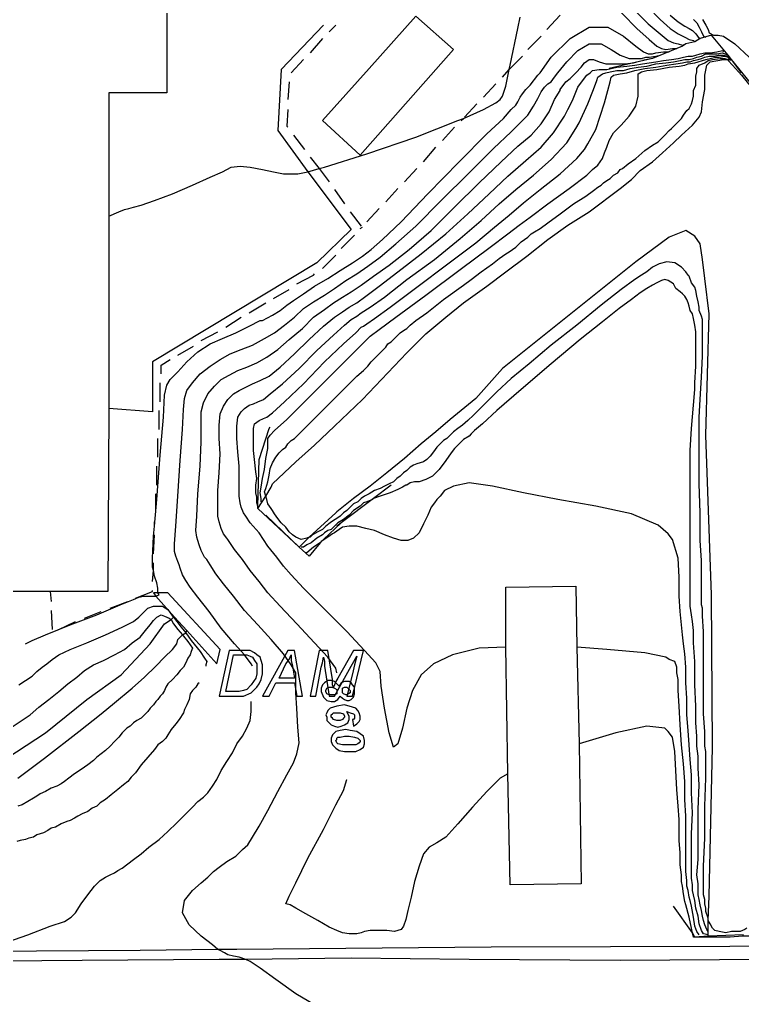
# Model space of a CAD drawing. Header units: feet. Extents: x -3749 to 15459, y 505 to 24761.
# Drawn here: x 7345 to 9947, y 16435 to 19949 of the extents above; entities that cross this region are included whole.
import ezdxf

# ---------------------------------------------------------------- set-up
doc = ezdxf.new("R2010")
doc.units = ezdxf.units.FT
for name, color, linetype in [('Buildings', 2, 'CONTINUOUS'), ('Streets', 4, 'CONTINUOUS'), ('Topo', 7, 'CONTINUOUS'), ('Topo Lines', 6, 'CONTINUOUS'), ('Water', 5, 'CONTINUOUS')]:
    doc.layers.add(name, color=color, linetype=linetype)

msp = doc.modelspace()

# ---------------------------------------------------------------- linework, layer by layer
at = {"layer": 'Buildings'}
for points in [[(7259.2, 21004.9), (7815.2, 21004.9), (7875.2, 21004.9), (7875.2, 20672.9), (7875.2, 20416.9), (7875.2, 20180.9), (7875.2, 19684.9), (7667.2, 19684.9), (7667.2, 19240.9), (7667.2, 18548.9), (7663.2, 17888.9), (7455.2, 17888.9), (6967.2, 17888.9), (6971.2, 18828.9), (6971.2, 19920.9), (6971.2, 20800.9), (6971.2, 20992.9), (7259.2, 21004.9)], [(9243.2, 19912.9), (9291.2, 19964.9)], [(8483.2, 19928.9), (8459.2, 19904.9)], [(9895.2, 19820.9), (9835.2, 19892.9), (9795.2, 19880.9)], [(8435.2, 19880.9), (8391.2, 19828.9)], [(9175.2, 19840.9), (9223.2, 19888.9)], [(9743.2, 19860.9), (9731.2, 19852.9), (9623.2, 19808.9), (9587.2, 19800.9)], [(9775.2, 19868.9), (9743.2, 19860.9)], [(9795.2, 19880.9), (9775.2, 19868.9)], [(9943.2, 19756.9), (9907.2, 19804.9), (9895.2, 19820.9)], [(9907.2, 19804.9), (9895.2, 19820.9)], [(8367.2, 19804.9), (8323.2, 19756.9)], [(9107.2, 19768.9), (9155.2, 19816.9)], [(9083.2, 19740.9), (9107.2, 19768.9)], [(8315.2, 19724.9), (8311.2, 19660.9)], [(9015.2, 19668.9), (9059.2, 19716.9)], [(8947.2, 19596.9), (8991.2, 19644.9)], [(8311.2, 19624.9), (8307.2, 19564.9), (8311.2, 19560.9)], [(8935.2, 19584.9), (8943.2, 19592.9)], [(8867.2, 19512.9), (8911.2, 19560.9)], [(8331.2, 19532.9), (8371.2, 19480.9)], [(8799.2, 19436.9), (8843.2, 19488.9)], [(8391.2, 19452.9), (8423.2, 19412.9)], [(8423.2, 19412.9), (8459.2, 19364.9)], [(8731.2, 19364.9), (8775.2, 19412.9)], [(8479.2, 19336.9), (8515.2, 19284.9)], [(8663.2, 19292.9), (8707.2, 19340.9)], [(8535.2, 19256.9), (8575.2, 19204.9)], [(8595.2, 19220.9), (8639.2, 19268.9)], [(8571.2, 19196.9), (8579.2, 19200.9)], [(8503.2, 19124.9), (8551.2, 19172.9)], [(8435.2, 19052.9), (8483.2, 19100.9)], [(8343.2, 18996.9), (8403.2, 19028.9)], [(8403.2, 19028.9), (8407.2, 19032.9)], [(8259.2, 18944.9), (8315.2, 18976.9)], [(8171.2, 18892.9), (8231.2, 18928.9)], [(8087.2, 18840.9), (8143.2, 18876.9)], [(7999.2, 18792.9), (8059.2, 18824.9)], [(7915.2, 18740.9), (7971.2, 18772.9)], [(7855.2, 18672.9), (7855.2, 18704.9), (7887.2, 18724.9)], [(7851.2, 18572.9), (7851.2, 18640.9)], [(7847.2, 18472.9), (7847.2, 18540.9)], [(8243.2, 18476.9), (8247.2, 18480.9)], [(7843.2, 18372.9), (7843.2, 18440.9)], [(8203.2, 18196.9), (8207.2, 18364.9), (8207.2, 18364.9)], [(7839.2, 18272.9), (7839.2, 18340.9)], [(8683.2, 18272.9), (8619.2, 18224.9)], [(7835.2, 18172.9), (7835.2, 18240.9)], [(8619.2, 18224.9), (8503.2, 18136.9), (8487.2, 18124.9)], [(8203.2, 18188.9), (8203.2, 18196.9)], [(7831.2, 18124.9), (7831.2, 18140.9)], [(8351.2, 18048.9), (8231.2, 18164.9)], [(7831.2, 18124.9), (7831.2, 18124.9)], [(7827.2, 18024.9), (7831.2, 18092.9)], [(8427.2, 18064.9), (8387.2, 18016.9), (8351.2, 18048.9)], [(7823.2, 17924.9), (7827.2, 17964.9), (7827.2, 17992.9)], [(7455.2, 17888.9), (7459.2, 17852.9)], [(7763.2, 17864.9), (7823.2, 17888.9), (7823.2, 17892.9)], [(9351.2, 17688.9), (9359.2, 17340.9), (9367.2, 16836.9), (9111.2, 16832.9), (9103.2, 17232.9), (9095.2, 17688.9), (9095.2, 17904.9), (9347.2, 17908.9), (9351.2, 17688.9)], [(7671.2, 17828.9), (7735.2, 17852.9)], [(7459.2, 17820.9), (7463.2, 17752.9)], [(7579.2, 17792.9), (7639.2, 17816.9)], [(7487.2, 17752.9), (7547.2, 17780.9)], [(8063.2, 17512.9), (8123.2, 17512.9), (8139.2, 17512.9), (8151.2, 17512.9), (8179.2, 17524.9), (8187.2, 17532.9), (8199.2, 17544.9), (8207.2, 17556.9), (8215.2, 17572.9), (8219.2, 17592.9), (8219.2, 17608.9), (8219.2, 17624.9), (8215.2, 17640.9), (8211.2, 17652.9), (8199.2, 17660.9), (8191.2, 17668.9), (8175.2, 17676.9), (8167.2, 17676.9), (8147.2, 17676.9), (8099.2, 17676.9), (8063.2, 17512.9)], [(8219.2, 17512.9), (8243.2, 17512.9), (8267.2, 17560.9), (8335.2, 17560.9), (8343.2, 17512.9), (8363.2, 17512.9), (8335.2, 17676.9), (8311.2, 17676.9), (8219.2, 17512.9)], [(8391.2, 17512.9), (8411.2, 17512.9), (8431.2, 17616.9), (8435.2, 17632.9), (8439.2, 17652.9), (8443.2, 17636.9), (8443.2, 17620.9), (8459.2, 17512.9), (8479.2, 17512.9), (8539.2, 17620.9), (8559.2, 17656.9), (8551.2, 17624.9), (8543.2, 17592.9), (8523.2, 17512.9), (8543.2, 17512.9), (8583.2, 17676.9), (8547.2, 17676.9), (8491.2, 17576.9), (8483.2, 17564.9), (8479.2, 17552.9), (8475.2, 17544.9), (8475.2, 17540.9), (8475.2, 17544.9), (8471.2, 17552.9), (8471.2, 17560.9), (8471.2, 17572.9), (8455.2, 17676.9), (8423.2, 17676.9), (8391.2, 17512.9)], [(8087.2, 17528.9), (8115.2, 17660.9), (8147.2, 17660.9), (8163.2, 17660.9), (8175.2, 17656.9), (8183.2, 17652.9), (8191.2, 17640.9), (8199.2, 17628.9), (8199.2, 17612.9), (8199.2, 17592.9), (8195.2, 17576.9), (8179.2, 17552.9), (8163.2, 17536.9), (8151.2, 17532.9), (8135.2, 17528.9), (8115.2, 17528.9), (8087.2, 17528.9)], [(8279.2, 17576.9), (8303.2, 17628.9), (8315.2, 17644.9), (8323.2, 17660.9), (8323.2, 17640.9), (8327.2, 17620.9), (8335.2, 17576.9), (8279.2, 17576.9)], [(8495.2, 17548.9), (8487.2, 17556.9), (8479.2, 17564.9), (8467.2, 17568.9), (8455.2, 17568.9), (8443.2, 17560.9), (8435.2, 17552.9), (8431.2, 17540.9), (8431.2, 17528.9), (8439.2, 17508.9), (8451.2, 17496.9), (8467.2, 17492.9), (8479.2, 17492.9), (8491.2, 17500.9), (8499.2, 17512.9), (8507.2, 17504.9), (8515.2, 17500.9), (8523.2, 17496.9), (8531.2, 17496.9), (8539.2, 17500.9), (8547.2, 17508.9), (8551.2, 17520.9), (8551.2, 17536.9), (8551.2, 17544.9), (8543.2, 17552.9), (8539.2, 17560.9), (8531.2, 17564.9), (8523.2, 17564.9), (8515.2, 17564.9), (8503.2, 17560.9), (8495.2, 17548.9)], [(8459.2, 17544.9), (8471.2, 17544.9), (8479.2, 17540.9), (8487.2, 17536.9), (8487.2, 17532.9), (8487.2, 17524.9), (8487.2, 17520.9), (8479.2, 17516.9), (8467.2, 17516.9), (8459.2, 17516.9), (8451.2, 17520.9), (8447.2, 17528.9), (8447.2, 17532.9), (8451.2, 17540.9), (8459.2, 17544.9)], [(8515.2, 17544.9), (8523.2, 17544.9), (8527.2, 17540.9), (8531.2, 17536.9), (8535.2, 17532.9), (8535.2, 17528.9), (8535.2, 17524.9), (8523.2, 17516.9), (8519.2, 17516.9), (8511.2, 17520.9), (8507.2, 17524.9), (8507.2, 17528.9), (8507.2, 17540.9), (8515.2, 17544.9)], [(8547.2, 17404.9), (8559.2, 17412.9), (8567.2, 17420.9), (8571.2, 17428.9), (8571.2, 17440.9), (8567.2, 17452.9), (8563.2, 17460.9), (8555.2, 17468.9), (8543.2, 17472.9), (8515.2, 17480.9), (8487.2, 17476.9), (8475.2, 17472.9), (8463.2, 17468.9), (8455.2, 17460.9), (8451.2, 17452.9), (8447.2, 17444.9), (8451.2, 17436.9), (8451.2, 17424.9), (8459.2, 17416.9), (8467.2, 17408.9), (8479.2, 17404.9), (8491.2, 17400.9), (8503.2, 17404.9), (8515.2, 17408.9), (8527.2, 17416.9), (8531.2, 17428.9), (8531.2, 17440.9), (8527.2, 17448.9), (8523.2, 17456.9), (8535.2, 17452.9), (8547.2, 17448.9), (8551.2, 17444.9), (8551.2, 17440.9), (8551.2, 17432.9), (8547.2, 17428.9), (8543.2, 17428.9), (8547.2, 17404.9)], [(8483.2, 17452.9), (8499.2, 17452.9), (8511.2, 17448.9), (8515.2, 17440.9), (8515.2, 17436.9), (8511.2, 17432.9), (8507.2, 17428.9), (8499.2, 17424.9), (8487.2, 17424.9), (8475.2, 17428.9), (8471.2, 17432.9), (8467.2, 17436.9), (8467.2, 17444.9), (8471.2, 17448.9), (8475.2, 17452.9), (8483.2, 17452.9)], [(8499.2, 17388.9), (8483.2, 17384.9), (8471.2, 17372.9), (8467.2, 17360.9), (8467.2, 17348.9), (8471.2, 17336.9), (8483.2, 17324.9), (8495.2, 17316.9), (8515.2, 17312.9), (8535.2, 17312.9), (8555.2, 17312.9), (8571.2, 17320.9), (8583.2, 17328.9), (8587.2, 17340.9), (8587.2, 17352.9), (8583.2, 17368.9), (8571.2, 17376.9), (8559.2, 17384.9), (8535.2, 17388.9), (8519.2, 17392.9), (8499.2, 17388.9)], [(8499.2, 17364.9), (8515.2, 17368.9), (8531.2, 17368.9), (8551.2, 17364.9), (8563.2, 17360.9), (8567.2, 17356.9), (8571.2, 17352.9), (8571.2, 17348.9), (8567.2, 17344.9), (8563.2, 17340.9), (8555.2, 17336.9), (8543.2, 17336.9), (8527.2, 17336.9), (8507.2, 17336.9), (8491.2, 17340.9), (8487.2, 17344.9), (8483.2, 17352.9), (8487.2, 17356.9), (8487.2, 17360.9), (8491.2, 17364.9), (8499.2, 17364.9)], [(9767.2, 16660.9), (9699.2, 16756.9)], [(9951.2, 16652.9), (9823.2, 16648.9), (9775.2, 16644.9), (9767.2, 16660.9)], [(9823.2, 16648.9), (9775.2, 16644.9), (9767.2, 16660.9)]]:
    msp.add_lwpolyline(points, dxfattribs=at)
at = {"layer": 'Streets'}
for points in [[(8603.2, 19772.9), (8435.2, 19584.9), (8571.2, 19460.9), (8907.2, 19840.9), (8771.2, 19960.9), (8603.2, 19772.9)], [(8439.2, 19928.9), (8287.2, 19768.9), (8275.2, 19548.9), (8383.2, 19400.9)], [(8383.2, 19400.9), (8539.2, 19192.9), (8415.2, 19072.9), (7823.2, 18716.9), (7823.2, 18536.9), (7667.2, 18548.9)], [(7827.2, 17884.9), (7835.2, 17872.9)], [(7843.2, 17884.9), (7827.2, 17884.9)], [(7835.2, 17872.9), (7903.2, 17796.9)], [(7947.2, 17748.9), (8055.2, 17628.9), (8067.2, 17680.9), (7879.2, 17884.9), (7843.2, 17884.9)], [(7903.2, 17796.9), (7947.2, 17748.9)], [(7779.2, 16596.9), (7219.2, 16592.9)], [(8059.2, 16600.9), (7779.2, 16596.9)], [(11715.2, 16612.9), (10331.2, 16612.9), (9043.2, 16608.9), (8127.2, 16600.9), (8059.2, 16600.9)], [(8159.2, 16564.9), (8063.2, 16564.9), (7571.2, 16560.9), (7135.2, 16556.9), (7131.2, 16556.9)], [(11731.2, 16576.9), (11515.2, 16576.9), (10703.2, 16564.9), (10043.2, 16564.9), (9507.2, 16560.9), (8963.2, 16564.9), (8539.2, 16568.9), (8159.2, 16564.9)]]:
    msp.add_lwpolyline(points, dxfattribs=at)
at = {"layer": 'Topo', "color": 4}
for points in [[(9895.2, 19820.9), (9835.2, 19892.9), (9795.2, 19880.9)], [(9743.2, 19860.9), (9731.2, 19852.9), (9623.2, 19808.9), (9467.2, 19772.9)], [(9775.2, 19868.9), (9743.2, 19860.9)], [(9795.2, 19880.9), (9775.2, 19868.9)], [(10155.2, 19500.9), (9907.2, 19804.9)], [(8203.2, 18196.9), (8207.2, 18364.9), (8243.2, 18476.9)], [(8243.2, 18476.9), (8247.2, 18480.9)], [(8683.2, 18272.9), (8619.2, 18224.9)], [(8619.2, 18224.9), (8503.2, 18136.9), (8439.2, 18076.9), (8427.2, 18064.9)], [(8203.2, 18188.9), (8203.2, 18196.9)], [(8351.2, 18048.9), (8203.2, 18188.9)], [(8427.2, 18064.9), (8387.2, 18016.9), (8351.2, 18048.9)], [(9767.2, 16660.9), (9699.2, 16756.9)], [(9951.2, 16652.9), (9823.2, 16648.9)]]:
    msp.add_lwpolyline(points, dxfattribs=at)
at = {"layer": 'Topo Lines'}
for points in [[(8475.2, 21328.9), (8507.2, 21296.9), (8591.2, 21208.9), (8667.2, 21124.9), (8743.2, 21040.9), (8819.2, 20944.9), (8903.2, 20844.9), (8987.2, 20740.9), (9071.2, 20636.9), (9151.2, 20540.9), (9219.2, 20452.9), (9279.2, 20380.9), (9331.2, 20316.9), (9383.2, 20256.9), (9439.2, 20184.9), (9499.2, 20112.9), (9555.2, 20048.9), (9607.2, 19992.9), (9651.2, 19948.9), (9687.2, 19916.9), (9715.2, 19896.9), (9739.2, 19884.9), (9755.2, 19876.9)], [(9435.2, 20116.9), (9467.2, 20080.9), (9511.2, 20032.9), (9559.2, 19980.9), (9607.2, 19932.9), (9651.2, 19896.9), (9679.2, 19872.9), (9699.2, 19864.9), (9715.2, 19860.9), (9731.2, 19856.9), (9743.2, 19860.9)], [(9403.2, 20084.9), (9407.2, 20080.9), (9435.2, 20048.9), (9467.2, 20012.9), (9515.2, 19968.9), (9567.2, 19916.9), (9611.2, 19876.9), (9639.2, 19852.9), (9655.2, 19844.9), (9671.2, 19840.9), (9695.2, 19844.9), (9711.2, 19844.9)], [(9687.2, 19964.9), (9715.2, 19940.9), (9739.2, 19924.9), (9755.2, 19916.9), (9767.2, 19908.9), (9779.2, 19896.9), (9791.2, 19880.9), (9795.2, 19880.9)], [(9107.2, 19768.9), (9111.2, 19784.9), (9139.2, 19916.9), (9147.2, 19956.9)], [(9771.2, 19948.9), (9783.2, 19936.9), (9791.2, 19920.9), (9799.2, 19904.9), (9807.2, 19888.9), (9815.2, 19884.9)], [(9803.2, 19948.9), (9815.2, 19928.9), (9823.2, 19912.9), (9827.2, 19900.9), (9843.2, 19892.9), (9859.2, 19892.9), (9879.2, 19888.9), (9919.2, 19860.9), (9971.2, 19812.9), (10027.2, 19748.9), (10075.2, 19696.9), (10103.2, 19668.9), (10123.2, 19660.9), (10147.2, 19672.9), (10183.2, 19696.9), (10199.2, 19716.9)], [(9219.2, 19756.9), (9259.2, 19812.9), (9327.2, 19880.9), (9395.2, 19920.9), (9463.2, 19920.9), (9519.2, 19888.9), (9563.2, 19852.9), (9591.2, 19832.9), (9607.2, 19824.9), (9623.2, 19824.9), (9635.2, 19828.9), (9663.2, 19832.9), (9683.2, 19832.9)], [(9355.2, 19836.9), (9395.2, 19860.9), (9439.2, 19860.9), (9475.2, 19840.9), (9507.2, 19820.9), (9539.2, 19808.9), (9563.2, 19808.9), (9583.2, 19808.9), (9599.2, 19812.9), (9611.2, 19812.9), (9635.2, 19816.9), (9651.2, 19820.9)], [(9743.2, 19860.9), (9743.2, 19860.9)], [(9755.2, 19876.9), (9771.2, 19872.9), (9775.2, 19868.9)], [(9271.2, 19740.9), (9283.2, 19756.9), (9315.2, 19796.9), (9355.2, 19836.9)], [(9347.2, 19556.9), (9359.2, 19576.9), (9391.2, 19644.9), (9411.2, 19696.9), (9423.2, 19728.9), (9427.2, 19740.9), (9443.2, 19752.9), (9455.2, 19756.9), (9471.2, 19760.9), (9495.2, 19764.9), (9519.2, 19764.9), (9543.2, 19772.9), (9571.2, 19776.9), (9603.2, 19780.9), (9635.2, 19788.9), (9671.2, 19792.9), (9699.2, 19796.9), (9723.2, 19800.9), (9739.2, 19804.9), (9755.2, 19804.9), (9771.2, 19808.9), (9783.2, 19812.9), (9799.2, 19816.9), (9815.2, 19824.9), (9835.2, 19824.9), (9855.2, 19824.9), (9875.2, 19828.9), (9895.2, 19820.9)], [(9379.2, 19480.9), (9391.2, 19500.9), (9419.2, 19552.9), (9435.2, 19600.9), (9451.2, 19648.9), (9463.2, 19692.9), (9471.2, 19724.9), (9475.2, 19740.9), (9483.2, 19748.9), (9507.2, 19752.9), (9531.2, 19756.9), (9559.2, 19764.9), (9595.2, 19772.9), (9635.2, 19776.9), (9675.2, 19784.9), (9707.2, 19788.9), (9731.2, 19792.9), (9747.2, 19796.9), (9759.2, 19796.9), (9771.2, 19800.9), (9787.2, 19804.9), (9799.2, 19808.9), (9811.2, 19812.9), (9827.2, 19816.9), (9847.2, 19816.9), (9859.2, 19820.9), (9879.2, 19820.9)], [(9399.2, 19756.9), (9407.2, 19764.9), (9431.2, 19768.9), (9459.2, 19768.9), (9495.2, 19776.9), (9531.2, 19780.9), (9559.2, 19784.9), (9587.2, 19788.9), (9611.2, 19792.9), (9635.2, 19796.9), (9663.2, 19800.9), (9691.2, 19804.9), (9715.2, 19808.9), (9735.2, 19812.9), (9751.2, 19816.9), (9767.2, 19816.9), (9779.2, 19820.9), (9795.2, 19824.9), (9811.2, 19828.9), (9831.2, 19828.9), (9855.2, 19832.9), (9875.2, 19836.9), (9879.2, 19832.9)], [(9879.2, 19820.9), (9895.2, 19816.9), (9903.2, 19808.9)], [(8971.2, 19012.9), (9007.2, 19040.9), (9047.2, 19068.9), (9071.2, 19088.9), (9083.2, 19096.9), (9095.2, 19104.9), (9107.2, 19112.9), (9119.2, 19120.9), (9131.2, 19128.9), (9143.2, 19140.9), (9151.2, 19148.9), (9163.2, 19156.9), (9175.2, 19164.9), (9187.2, 19176.9), (9199.2, 19184.9), (9219.2, 19196.9), (9247.2, 19216.9), (9291.2, 19248.9), (9339.2, 19284.9), (9383.2, 19312.9), (9411.2, 19332.9), (9427.2, 19344.9), (9439.2, 19352.9), (9447.2, 19360.9), (9459.2, 19368.9), (9471.2, 19376.9), (9483.2, 19388.9), (9499.2, 19396.9), (9507.2, 19408.9), (9515.2, 19412.9), (9535.2, 19428.9), (9563.2, 19448.9), (9595.2, 19476.9), (9623.2, 19496.9), (9643.2, 19508.9), (9655.2, 19520.9), (9667.2, 19532.9), (9683.2, 19548.9), (9691.2, 19556.9), (9703.2, 19568.9), (9715.2, 19580.9), (9727.2, 19592.9), (9735.2, 19604.9), (9747.2, 19620.9), (9755.2, 19628.9), (9763.2, 19644.9), (9767.2, 19656.9), (9771.2, 19672.9), (9771.2, 19692.9), (9779.2, 19712.9), (9779.2, 19728.9), (9779.2, 19744.9), (9783.2, 19760.9), (9783.2, 19772.9), (9791.2, 19784.9), (9811.2, 19792.9), (9823.2, 19800.9), (9839.2, 19804.9), (9867.2, 19808.9), (9883.2, 19808.9), (9895.2, 19804.9)], [(9291.2, 19696.9), (9311.2, 19724.9), (9327.2, 19736.9), (9339.2, 19748.9), (9347.2, 19756.9), (9367.2, 19776.9), (9379.2, 19792.9), (9395.2, 19804.9), (9411.2, 19804.9), (9431.2, 19796.9), (9455.2, 19788.9), (9487.2, 19788.9), (9523.2, 19788.9), (9555.2, 19792.9), (9567.2, 19796.9)], [(9407.2, 19408.9), (9427.2, 19424.9), (9443.2, 19448.9), (9451.2, 19468.9), (9459.2, 19488.9), (9467.2, 19512.9), (9483.2, 19540.9), (9511.2, 19568.9), (9539.2, 19600.9), (9563.2, 19636.9), (9571.2, 19672.9), (9571.2, 19708.9), (9571.2, 19736.9), (9571.2, 19752.9), (9583.2, 19760.9), (9603.2, 19764.9), (9639.2, 19768.9), (9683.2, 19776.9), (9719.2, 19780.9), (9739.2, 19784.9), (9751.2, 19788.9)], [(9751.2, 19788.9), (9775.2, 19792.9), (9787.2, 19796.9), (9803.2, 19800.9), (9815.2, 19804.9), (9831.2, 19808.9), (9851.2, 19812.9), (9863.2, 19812.9), (9883.2, 19816.9), (9895.2, 19812.9), (9899.2, 19804.9)], [(9895.2, 19804.9), (9895.2, 19800.9), (9911.2, 19784.9), (9943.2, 19748.9), (9995.2, 19684.9), (10059.2, 19608.9), (10111.2, 19548.9), (10143.2, 19508.9), (10155.2, 19492.9)], [(9899.2, 19804.9), (9903.2, 19804.9), (9903.2, 19800.9)], [(8815.2, 19320.9), (8927.2, 19436.9), (9027.2, 19536.9), (9087.2, 19592.9), (9115.2, 19624.9), (9131.2, 19640.9), (9139.2, 19652.9), (9147.2, 19668.9), (9155.2, 19680.9), (9167.2, 19696.9), (9183.2, 19712.9), (9211.2, 19748.9), (9219.2, 19756.9)], [(8943.2, 19592.9), (9015.2, 19624.9), (9059.2, 19648.9), (9075.2, 19660.9), (9083.2, 19672.9), (9095.2, 19708.9), (9107.2, 19768.9)], [(9319.2, 19624.9), (9335.2, 19656.9), (9355.2, 19704.9), (9375.2, 19732.9), (9387.2, 19748.9), (9399.2, 19756.9)], [(7919.2, 17984.9), (7915.2, 17996.9), (7907.2, 18016.9), (7903.2, 18032.9), (7903.2, 18060.9), (7907.2, 18124.9), (7915.2, 18232.9), (7923.2, 18360.9), (7931.2, 18472.9), (7935.2, 18544.9), (7939.2, 18584.9), (7947.2, 18612.9), (7967.2, 18640.9), (7995.2, 18672.9), (8031.2, 18700.9), (8067.2, 18724.9), (8103.2, 18744.9), (8143.2, 18760.9), (8183.2, 18776.9), (8227.2, 18800.9), (8263.2, 18820.9), (8299.2, 18848.9), (8335.2, 18876.9), (8367.2, 18908.9), (8403.2, 18932.9), (8443.2, 18956.9), (8479.2, 18980.9), (8519.2, 19008.9), (8559.2, 19032.9), (8599.2, 19060.9), (8643.2, 19092.9), (8699.2, 19140.9), (8771.2, 19204.9), (8863.2, 19296.9), (8963.2, 19396.9), (9051.2, 19484.9), (9115.2, 19544.9), (9151.2, 19580.9), (9175.2, 19604.9), (9195.2, 19636.9), (9211.2, 19664.9), (9223.2, 19688.9), (9235.2, 19704.9), (9247.2, 19716.9), (9259.2, 19724.9), (9271.2, 19740.9)], [(9187.2, 19532.9), (9223.2, 19572.9), (9251.2, 19616.9), (9271.2, 19660.9), (9291.2, 19692.9)], [(9291.2, 19692.9), (9291.2, 19696.9)], [(9223.2, 19488.9), (9267.2, 19540.9), (9307.2, 19600.9), (9319.2, 19624.9)], [(8423.2, 19412.9), (8443.2, 19416.9), (8595.2, 19464.9), (8771.2, 19524.9), (8923.2, 19584.9), (8943.2, 19592.9)], [(8607.2, 18912.9), (8659.2, 18948.9), (8739.2, 19012.9), (8839.2, 19084.9), (8931.2, 19160.9), (9007.2, 19224.9), (9071.2, 19284.9), (9131.2, 19336.9), (9195.2, 19388.9), (9259.2, 19444.9), (9315.2, 19504.9), (9347.2, 19556.9)], [(8019.2, 18004.9), (8011.2, 18012.9), (7999.2, 18036.9), (7991.2, 18056.9), (7987.2, 18072.9), (7983.2, 18084.9), (7979.2, 18108.9), (7983.2, 18160.9), (7987.2, 18240.9), (7995.2, 18340.9), (7999.2, 18428.9), (7999.2, 18492.9), (7999.2, 18536.9), (8007.2, 18568.9), (8023.2, 18600.9), (8047.2, 18628.9), (8071.2, 18652.9), (8099.2, 18668.9), (8131.2, 18684.9), (8163.2, 18696.9), (8199.2, 18712.9), (8235.2, 18732.9), (8275.2, 18760.9), (8315.2, 18796.9), (8363.2, 18836.9), (8403.2, 18876.9), (8443.2, 18904.9), (8475.2, 18928.9), (8507.2, 18948.9), (8539.2, 18968.9), (8575.2, 18992.9), (8619.2, 19024.9), (8675.2, 19064.9), (8747.2, 19120.9), (8827.2, 19188.9), (8911.2, 19272.9), (8999.2, 19360.9), (9079.2, 19436.9), (9139.2, 19492.9), (9187.2, 19532.9)], [(8091.2, 18080.9), (8079.2, 18096.9), (8071.2, 18116.9), (8067.2, 18128.9), (8063.2, 18140.9), (8059.2, 18160.9), (8059.2, 18196.9), (8059.2, 18252.9), (8063.2, 18316.9), (8067.2, 18384.9), (8063.2, 18440.9), (8063.2, 18488.9), (8067.2, 18528.9), (8079.2, 18556.9), (8095.2, 18580.9), (8115.2, 18600.9), (8135.2, 18612.9), (8159.2, 18624.9), (8183.2, 18636.9), (8211.2, 18648.9), (8243.2, 18664.9), (8283.2, 18696.9), (8335.2, 18744.9), (8387.2, 18796.9), (8439.2, 18844.9), (8479.2, 18876.9), (8507.2, 18896.9), (8531.2, 18912.9), (8559.2, 18928.9), (8591.2, 18952.9), (8639.2, 18988.9), (8707.2, 19040.9), (8791.2, 19104.9), (8879.2, 19176.9), (8959.2, 19248.9), (9035.2, 19320.9), (9103.2, 19384.9), (9167.2, 19440.9), (9223.2, 19488.9)], [(8187.2, 18396.9), (8187.2, 18408.9), (8187.2, 18448.9), (8187.2, 18476.9), (8191.2, 18492.9), (8207.2, 18504.9), (8223.2, 18512.9), (8235.2, 18516.9), (8255.2, 18532.9), (8299.2, 18572.9), (8367.2, 18636.9), (8443.2, 18716.9), (8511.2, 18780.9), (8555.2, 18820.9), (8575.2, 18840.9), (8583.2, 18844.9), (8595.2, 18852.9), (8623.2, 18872.9), (8679.2, 18912.9), (8775.2, 18984.9), (8887.2, 19068.9), (8987.2, 19144.9), (9055.2, 19200.9), (9107.2, 19244.9), (9159.2, 19288.9), (9219.2, 19336.9), (9291.2, 19392.9), (9351.2, 19448.9), (9379.2, 19480.9)], [(7667.2, 19240.9), (7703.2, 19256.9), (7723.2, 19264.9), (7739.2, 19268.9), (7755.2, 19272.9), (7783.2, 19280.9), (7831.2, 19296.9), (7895.2, 19320.9), (7967.2, 19352.9), (8031.2, 19380.9), (8075.2, 19400.9), (8107.2, 19416.9), (8139.2, 19420.9), (8175.2, 19416.9), (8219.2, 19408.9), (8259.2, 19400.9), (8295.2, 19392.9), (8347.2, 19392.9), (8383.2, 19400.9)], [(8347.2, 18548.9), (8383.2, 18584.9), (8471.2, 18672.9), (8547.2, 18748.9), (8591.2, 18792.9), (8607.2, 18808.9), (8639.2, 18832.9), (8699.2, 18876.9), (8807.2, 18956.9), (8931.2, 19048.9), (9039.2, 19128.9), (9103.2, 19176.9), (9143.2, 19208.9), (9183.2, 19236.9), (9247.2, 19284.9), (9323.2, 19340.9), (9387.2, 19388.9), (9407.2, 19408.9)], [(8383.2, 19400.9), (8423.2, 19412.9)], [(8211.2, 18864.9), (8219.2, 18864.9), (8255.2, 18884.9), (8283.2, 18900.9), (8307.2, 18920.9), (8331.2, 18936.9), (8367.2, 18960.9), (8407.2, 18988.9), (8455.2, 19016.9), (8499.2, 19044.9), (8543.2, 19072.9), (8579.2, 19096.9), (8611.2, 19120.9), (8651.2, 19156.9), (8719.2, 19220.9), (8815.2, 19320.9)], [(9751.2, 19028.9), (9743.2, 19040.9), (9727.2, 19056.9), (9703.2, 19072.9), (9675.2, 19076.9), (9647.2, 19068.9), (9623.2, 19056.9), (9603.2, 19040.9), (9583.2, 19028.9), (9559.2, 19012.9), (9511.2, 18976.9), (9439.2, 18920.9), (9351.2, 18848.9), (9259.2, 18776.9), (9179.2, 18708.9), (9115.2, 18656.9), (9063.2, 18608.9)], [(8811.2, 18892.9), (8871.2, 18940.9), (8943.2, 18992.9), (8971.2, 19012.9)], [(9767.2, 18888.9), (9759.2, 18900.9), (9755.2, 18916.9), (9751.2, 18928.9), (9747.2, 18940.9), (9739.2, 18952.9), (9731.2, 18960.9), (9723.2, 18968.9), (9707.2, 18980.9), (9699.2, 18996.9), (9679.2, 19008.9), (9667.2, 19012.9), (9655.2, 19008.9), (9639.2, 19000.9), (9623.2, 18992.9), (9603.2, 18980.9), (9579.2, 18964.9), (9547.2, 18940.9), (9503.2, 18908.9), (9443.2, 18860.9), (9363.2, 18796.9), (9259.2, 18708.9), (9151.2, 18616.9), (9063.2, 18540.9)], [(9823.2, 16704.9), (9823.2, 16712.9), (9815.2, 16736.9), (9815.2, 16748.9), (9811.2, 16764.9), (9811.2, 16780.9), (9807.2, 16796.9), (9807.2, 16812.9), (9807.2, 16840.9), (9807.2, 16900.9), (9811.2, 17000.9), (9811.2, 17116.9), (9815.2, 17216.9), (9815.2, 17280.9), (9815.2, 17312.9), (9811.2, 17332.9), (9811.2, 17352.9), (9811.2, 17384.9), (9807.2, 17448.9), (9807.2, 17544.9), (9807.2, 17652.9), (9807.2, 17744.9), (9803.2, 17800.9), (9803.2, 17828.9), (9799.2, 17840.9), (9799.2, 17856.9), (9799.2, 17876.9), (9799.2, 17908.9), (9799.2, 17944.9), (9799.2, 18000.9), (9795.2, 18072.9), (9795.2, 18172.9), (9791.2, 18276.9), (9791.2, 18376.9), (9791.2, 18452.9), (9791.2, 18516.9), (9795.2, 18580.9), (9799.2, 18660.9), (9803.2, 18736.9), (9803.2, 18804.9), (9803.2, 18844.9), (9803.2, 18868.9), (9799.2, 18880.9), (9791.2, 18900.9), (9791.2, 18912.9), (9787.2, 18932.9), (9783.2, 18952.9), (9779.2, 18972.9), (9775.2, 18984.9), (9763.2, 19000.9), (9755.2, 19024.9), (9751.2, 19028.9)], [(8139.2, 18208.9), (8135.2, 18232.9), (8135.2, 18260.9), (8135.2, 18296.9), (8135.2, 18340.9), (8131.2, 18392.9), (8127.2, 18440.9), (8127.2, 18484.9), (8131.2, 18516.9), (8143.2, 18536.9), (8155.2, 18548.9), (8171.2, 18560.9), (8187.2, 18564.9), (8203.2, 18572.9), (8223.2, 18580.9), (8247.2, 18600.9), (8291.2, 18636.9), (8351.2, 18692.9), (8415.2, 18756.9), (8475.2, 18812.9), (8515.2, 18848.9), (8539.2, 18868.9), (8559.2, 18880.9), (8575.2, 18892.9), (8607.2, 18912.9)], [(8655.2, 18760.9), (8663.2, 18768.9), (8671.2, 18780.9), (8683.2, 18788.9), (8695.2, 18800.9), (8703.2, 18808.9), (8715.2, 18820.9), (8727.2, 18828.9), (8739.2, 18836.9), (8751.2, 18848.9), (8771.2, 18864.9), (8811.2, 18892.9)], [(9779.2, 18752.9), (9779.2, 18792.9), (9779.2, 18824.9), (9775.2, 18848.9), (9771.2, 18872.9), (9767.2, 18888.9)], [(7831.2, 18124.9), (7839.2, 18220.9), (7851.2, 18380.9), (7863.2, 18516.9), (7867.2, 18596.9), (7875.2, 18632.9), (7887.2, 18652.9), (7915.2, 18680.9), (7947.2, 18716.9), (7987.2, 18752.9), (8031.2, 18780.9), (8075.2, 18800.9), (8123.2, 18820.9), (8171.2, 18844.9), (8211.2, 18864.9)], [(8231.2, 18232.9), (8227.2, 18248.9), (8231.2, 18260.9), (8239.2, 18284.9), (8243.2, 18308.9), (8247.2, 18332.9), (8255.2, 18352.9), (8267.2, 18372.9), (8279.2, 18388.9), (8291.2, 18400.9), (8303.2, 18408.9), (8311.2, 18420.9), (8323.2, 18432.9), (8335.2, 18440.9), (8355.2, 18460.9), (8383.2, 18488.9), (8431.2, 18536.9), (8479.2, 18584.9), (8527.2, 18632.9), (8559.2, 18664.9), (8583.2, 18684.9), (8599.2, 18700.9), (8611.2, 18716.9), (8627.2, 18732.9), (8639.2, 18744.9), (8651.2, 18756.9), (8655.2, 18760.9)], [(9775.2, 18616.9), (9775.2, 18640.9), (9779.2, 18700.9), (9779.2, 18752.9)], [(9063.2, 18608.9), (9027.2, 18572.9), (9003.2, 18548.9), (8979.2, 18524.9), (8959.2, 18504.9), (8939.2, 18488.9), (8923.2, 18476.9), (8907.2, 18464.9), (8895.2, 18452.9), (8883.2, 18440.9), (8871.2, 18432.9), (8859.2, 18420.9), (8847.2, 18408.9), (8835.2, 18392.9), (8823.2, 18376.9), (8811.2, 18364.9), (8799.2, 18356.9), (8799.2, 18356.9)], [(9779.2, 17432.9), (9779.2, 17476.9), (9775.2, 17552.9), (9775.2, 17636.9), (9771.2, 17704.9), (9771.2, 17748.9), (9767.2, 17780.9), (9763.2, 17804.9), (9759.2, 17836.9), (9759.2, 17880.9), (9759.2, 17940.9), (9759.2, 18016.9), (9759.2, 18100.9), (9759.2, 18180.9), (9759.2, 18252.9), (9759.2, 18320.9), (9759.2, 18396.9), (9763.2, 18476.9), (9771.2, 18560.9), (9775.2, 18616.9)], [(8215.2, 18212.9), (8215.2, 18224.9), (8211.2, 18244.9), (8215.2, 18264.9), (8219.2, 18296.9), (8227.2, 18328.9), (8231.2, 18368.9), (8239.2, 18404.9), (8239.2, 18424.9), (8239.2, 18440.9), (8247.2, 18452.9), (8263.2, 18468.9), (8307.2, 18508.9), (8347.2, 18548.9)], [(9063.2, 18540.9), (9011.2, 18492.9), (8983.2, 18468.9), (8971.2, 18456.9), (8963.2, 18448.9), (8943.2, 18436.9), (8931.2, 18424.9), (8919.2, 18412.9), (8911.2, 18404.9), (8899.2, 18388.9), (8879.2, 18360.9), (8855.2, 18328.9), (8831.2, 18304.9), (8807.2, 18292.9), (8783.2, 18284.9), (8767.2, 18284.9), (8751.2, 18280.9), (8739.2, 18272.9), (8735.2, 18272.9)], [(8203.2, 18196.9), (8199.2, 18208.9), (8199.2, 18228.9), (8195.2, 18244.9), (8195.2, 18260.9), (8195.2, 18272.9), (8199.2, 18296.9), (8195.2, 18320.9), (8191.2, 18364.9), (8187.2, 18396.9)], [(8799.2, 18356.9), (8787.2, 18352.9), (8775.2, 18348.9), (8763.2, 18344.9), (8751.2, 18336.9), (8739.2, 18324.9), (8727.2, 18316.9), (8715.2, 18304.9), (8703.2, 18296.9), (8691.2, 18284.9), (8675.2, 18276.9), (8659.2, 18268.9), (8643.2, 18260.9), (8623.2, 18252.9), (8603.2, 18240.9), (8587.2, 18232.9), (8575.2, 18224.9), (8563.2, 18212.9), (8547.2, 18204.9), (8535.2, 18192.9), (8523.2, 18180.9), (8511.2, 18172.9), (8499.2, 18160.9), (8487.2, 18152.9), (8475.2, 18144.9), (8463.2, 18136.9), (8447.2, 18124.9), (8435.2, 18112.9), (8419.2, 18104.9), (8399.2, 18092.9), (8391.2, 18084.9), (8387.2, 18084.9)], [(8735.2, 18272.9), (8723.2, 18264.9), (8707.2, 18256.9), (8679.2, 18244.9), (8643.2, 18232.9), (8619.2, 18224.9)], [(9283.2, 18220.9), (9159.2, 18244.9), (9047.2, 18268.9), (8963.2, 18280.9), (8907.2, 18268.9), (8875.2, 18252.9), (8859.2, 18232.9), (8847.2, 18220.9), (8839.2, 18208.9), (8827.2, 18192.9)], [(9095.2, 17688.9), (8999.2, 17684.9), (8903.2, 17660.9), (8835.2, 17628.9), (8791.2, 17588.9), (8759.2, 17532.9), (8739.2, 17468.9), (8723.2, 17396.9), (8707.2, 17340.9), (8691.2, 17328.9), (8675.2, 17380.9), (8659.2, 17468.9), (8647.2, 17548.9), (8643.2, 17600.9), (8627.2, 17632.9), (8587.2, 17676.9), (8523.2, 17744.9), (8439.2, 17828.9), (8367.2, 17900.9), (8323.2, 17948.9), (8295.2, 17980.9), (8271.2, 18012.9), (8239.2, 18052.9), (8207.2, 18100.9), (8175.2, 18136.9), (8159.2, 18160.9), (8151.2, 18172.9), (8143.2, 18192.9), (8139.2, 18208.9)], [(8387.2, 18084.9), (8379.2, 18080.9), (8359.2, 18076.9), (8339.2, 18084.9), (8327.2, 18092.9), (8315.2, 18104.9), (8303.2, 18120.9), (8287.2, 18136.9), (8275.2, 18152.9), (8263.2, 18168.9), (8255.2, 18180.9), (8251.2, 18188.9), (8239.2, 18204.9), (8235.2, 18220.9), (8231.2, 18232.9)], [(8619.2, 18224.9), (8615.2, 18220.9), (8595.2, 18212.9), (8583.2, 18208.9), (8571.2, 18196.9), (8547.2, 18180.9), (8531.2, 18164.9), (8511.2, 18148.9), (8491.2, 18136.9), (8479.2, 18124.9), (8467.2, 18112.9), (8455.2, 18108.9), (8443.2, 18100.9), (8435.2, 18092.9), (8415.2, 18080.9), (8395.2, 18064.9), (8379.2, 18056.9), (8367.2, 18048.9), (8359.2, 18048.9)], [(9679.2, 18096.9), (9643.2, 18128.9), (9547.2, 18168.9), (9419.2, 18196.9), (9283.2, 18220.9)], [(8203.2, 18196.9), (8203.2, 18196.9)], [(8827.2, 18192.9), (8815.2, 18164.9), (8799.2, 18132.9), (8783.2, 18100.9), (8763.2, 18080.9), (8743.2, 18072.9), (8719.2, 18072.9), (8691.2, 18080.9), (8659.2, 18092.9), (8623.2, 18108.9), (8591.2, 18116.9), (8559.2, 18124.9), (8531.2, 18124.9), (8507.2, 18120.9), (8495.2, 18112.9), (8479.2, 18100.9), (8471.2, 18096.9), (8455.2, 18084.9), (8431.2, 18068.9), (8427.2, 18064.9)], [(7827.2, 17964.9), (7823.2, 17976.9), (7823.2, 18008.9), (7827.2, 18088.9), (7831.2, 18124.9)], [(9767.2, 16812.9), (9767.2, 16832.9), (9763.2, 16856.9), (9763.2, 16896.9), (9763.2, 16948.9), (9763.2, 17016.9), (9767.2, 17092.9), (9763.2, 17164.9), (9763.2, 17228.9), (9759.2, 17284.9), (9755.2, 17336.9), (9751.2, 17388.9), (9747.2, 17444.9), (9747.2, 17504.9), (9743.2, 17560.9), (9743.2, 17616.9), (9739.2, 17664.9), (9735.2, 17700.9), (9731.2, 17732.9), (9727.2, 17768.9), (9723.2, 17816.9), (9719.2, 17872.9), (9719.2, 17940.9), (9715.2, 18008.9), (9695.2, 18076.9), (9679.2, 18096.9)], [(8487.2, 17596.9), (8483.2, 17612.9), (8455.2, 17652.9), (8407.2, 17704.9), (8343.2, 17772.9), (8283.2, 17836.9), (8239.2, 17884.9), (8207.2, 17924.9), (8175.2, 17964.9), (8147.2, 18004.9), (8119.2, 18040.9), (8095.2, 18076.9), (8091.2, 18080.9)], [(8427.2, 18064.9), (8403.2, 18048.9), (8379.2, 18028.9), (8375.2, 18028.9)], [(8059.2, 16600.9), (8039.2, 16616.9), (7999.2, 16648.9), (7955.2, 16688.9), (7931.2, 16732.9), (7939.2, 16776.9), (7967.2, 16812.9), (7999.2, 16840.9), (8023.2, 16860.9), (8043.2, 16880.9), (8063.2, 16896.9), (8091.2, 16916.9), (8123.2, 16936.9), (8147.2, 16960.9), (8167.2, 16976.9), (8183.2, 17004.9), (8207.2, 17044.9), (8239.2, 17100.9), (8275.2, 17168.9), (8307.2, 17228.9), (8331.2, 17272.9), (8343.2, 17304.9), (8351.2, 17344.9), (8347.2, 17400.9), (8343.2, 17468.9), (8339.2, 17524.9), (8339.2, 17564.9), (8339.2, 17596.9), (8323.2, 17624.9), (8295.2, 17664.9), (8251.2, 17716.9), (8203.2, 17768.9), (8155.2, 17820.9), (8115.2, 17872.9), (8079.2, 17916.9), (8051.2, 17952.9), (8031.2, 17984.9), (8019.2, 18004.9)], [(7843.2, 17884.9), (7843.2, 17900.9), (7839.2, 17920.9), (7831.2, 17944.9), (7827.2, 17964.9), (7827.2, 17964.9)], [(8183.2, 17620.9), (8179.2, 17628.9), (8155.2, 17660.9), (8119.2, 17700.9), (8071.2, 17756.9), (8027.2, 17816.9), (7987.2, 17868.9), (7959.2, 17904.9), (7943.2, 17928.9), (7931.2, 17948.9), (7923.2, 17972.9), (7919.2, 17984.9)], [(7367.2, 17700.9), (7391.2, 17712.9), (7439.2, 17732.9), (7527.2, 17768.9), (7623.2, 17804.9), (7707.2, 17840.9), (7755.2, 17860.9), (7775.2, 17868.9), (7791.2, 17872.9), (7803.2, 17872.9), (7819.2, 17872.9), (7831.2, 17872.9), (7835.2, 17872.9), (7847.2, 17876.9), (7843.2, 17884.9)], [(7343.2, 17552.9), (7367.2, 17568.9), (7391.2, 17584.9), (7407.2, 17600.9), (7427.2, 17616.9), (7443.2, 17628.9), (7463.2, 17644.9), (7487.2, 17660.9), (7527.2, 17680.9), (7587.2, 17704.9), (7655.2, 17732.9), (7715.2, 17760.9), (7755.2, 17780.9), (7775.2, 17796.9), (7787.2, 17808.9), (7799.2, 17820.9), (7807.2, 17828.9), (7827.2, 17836.9), (7843.2, 17836.9), (7859.2, 17836.9), (7879.2, 17824.9), (7895.2, 17800.9), (7899.2, 17796.9)], [(7611.2, 17624.9), (7647.2, 17640.9), (7687.2, 17660.9), (7723.2, 17680.9), (7751.2, 17704.9), (7779.2, 17724.9), (7799.2, 17748.9), (7815.2, 17768.9), (7827.2, 17784.9), (7839.2, 17796.9), (7855.2, 17804.9), (7867.2, 17800.9), (7883.2, 17792.9), (7891.2, 17788.9)], [(7891.2, 17788.9), (7899.2, 17772.9), (7915.2, 17752.9), (7931.2, 17732.9)], [(7899.2, 17796.9), (7927.2, 17760.9), (7943.2, 17740.9)], [(7931.2, 17732.9), (7935.2, 17728.9), (7951.2, 17708.9), (7959.2, 17696.9), (7967.2, 17684.9), (7963.2, 17672.9), (7959.2, 17660.9), (7951.2, 17648.9), (7943.2, 17632.9), (7935.2, 17616.9), (7923.2, 17604.9), (7911.2, 17588.9), (7895.2, 17572.9), (7879.2, 17556.9), (7871.2, 17544.9), (7867.2, 17532.9), (7859.2, 17520.9), (7851.2, 17512.9), (7843.2, 17500.9), (7835.2, 17492.9), (7827.2, 17480.9), (7815.2, 17468.9), (7807.2, 17456.9), (7795.2, 17444.9), (7783.2, 17432.9), (7767.2, 17424.9), (7755.2, 17416.9), (7743.2, 17404.9), (7731.2, 17396.9), (7715.2, 17380.9), (7703.2, 17364.9), (7687.2, 17348.9), (7671.2, 17332.9), (7655.2, 17316.9), (7639.2, 17304.9), (7623.2, 17292.9), (7611.2, 17280.9), (7591.2, 17264.9), (7567.2, 17248.9), (7543.2, 17232.9), (7523.2, 17216.9), (7507.2, 17204.9), (7495.2, 17196.9), (7479.2, 17188.9), (7459.2, 17180.9), (7439.2, 17168.9), (7419.2, 17160.9), (7407.2, 17152.9), (7395.2, 17144.9), (7375.2, 17132.9), (7355.2, 17120.9), (7339.2, 17116.9)], [(7943.2, 17740.9), (7963.2, 17712.9), (7995.2, 17672.9), (8011.2, 17648.9), (8019.2, 17636.9), (8015.2, 17624.9), (8015.2, 17620.9)], [(9683.2, 17644.9), (9671.2, 17652.9), (9595.2, 17668.9), (9459.2, 17680.9), (9351.2, 17688.9)], [(9759.2, 16776.9), (9755.2, 16788.9), (9751.2, 16812.9), (9747.2, 16828.9), (9747.2, 16848.9), (9743.2, 16880.9), (9743.2, 16920.9), (9743.2, 16968.9), (9743.2, 17024.9), (9743.2, 17080.9), (9739.2, 17140.9), (9739.2, 17204.9), (9735.2, 17268.9), (9727.2, 17336.9), (9723.2, 17408.9), (9719.2, 17476.9), (9715.2, 17532.9), (9715.2, 17572.9), (9711.2, 17596.9), (9711.2, 17616.9), (9703.2, 17636.9), (9683.2, 17644.9)], [(6955.2, 17312.9), (6967.2, 17316.9), (6979.2, 17320.9), (7003.2, 17324.9), (7019.2, 17324.9), (7047.2, 17324.9), (7091.2, 17328.9), (7143.2, 17332.9), (7195.2, 17344.9), (7239.2, 17356.9), (7275.2, 17376.9), (7311.2, 17396.9), (7347.2, 17420.9), (7383.2, 17444.9), (7415.2, 17472.9), (7451.2, 17500.9), (7487.2, 17528.9), (7519.2, 17556.9), (7551.2, 17580.9), (7579.2, 17604.9), (7611.2, 17624.9)], [(7991.2, 17560.9), (7987.2, 17556.9), (7979.2, 17544.9), (7967.2, 17532.9), (7959.2, 17520.9), (7955.2, 17500.9), (7947.2, 17480.9), (7939.2, 17464.9), (7935.2, 17452.9), (7919.2, 17428.9), (7907.2, 17412.9), (7891.2, 17392.9), (7879.2, 17372.9), (7871.2, 17360.9), (7859.2, 17348.9), (7843.2, 17336.9), (7831.2, 17320.9), (7807.2, 17292.9), (7783.2, 17264.9), (7763.2, 17236.9), (7747.2, 17220.9), (7735.2, 17204.9), (7719.2, 17192.9), (7699.2, 17176.9), (7675.2, 17156.9), (7655.2, 17140.9), (7635.2, 17128.9), (7623.2, 17116.9), (7607.2, 17108.9), (7591.2, 17096.9), (7571.2, 17088.9), (7555.2, 17080.9), (7543.2, 17072.9), (7527.2, 17064.9), (7515.2, 17060.9), (7495.2, 17052.9), (7475.2, 17040.9), (7459.2, 17036.9), (7447.2, 17028.9), (7431.2, 17020.9), (7419.2, 17016.9), (7407.2, 17012.9), (7395.2, 17004.9), (7379.2, 17000.9), (7367.2, 16996.9), (7347.2, 16992.9), (7335.2, 16988.9)], [(7455.2, 16684.9), (7507.2, 16700.9), (7531.2, 16716.9), (7547.2, 16732.9), (7567.2, 16764.9), (7591.2, 16796.9), (7615.2, 16828.9), (7635.2, 16848.9), (7655.2, 16860.9), (7671.2, 16868.9), (7687.2, 16876.9), (7699.2, 16884.9), (7715.2, 16892.9), (7735.2, 16908.9), (7755.2, 16924.9), (7783.2, 16944.9), (7811.2, 16968.9), (7847.2, 16996.9), (7879.2, 17024.9), (7911.2, 17056.9), (7943.2, 17088.9), (7967.2, 17112.9), (7987.2, 17132.9), (8007.2, 17148.9), (8023.2, 17164.9), (8039.2, 17188.9), (8055.2, 17212.9), (8071.2, 17244.9), (8091.2, 17276.9), (8111.2, 17308.9), (8127.2, 17340.9), (8147.2, 17368.9), (8163.2, 17396.9), (8175.2, 17424.9), (8179.2, 17456.9), (8179.2, 17488.9), (8179.2, 17492.9)], [(9823.2, 16664.9), (9819.2, 16672.9), (9811.2, 16688.9), (9807.2, 16704.9), (9803.2, 16720.9), (9799.2, 16740.9), (9795.2, 16760.9), (9791.2, 16780.9), (9787.2, 16796.9), (9787.2, 16812.9), (9787.2, 16836.9), (9783.2, 16868.9), (9787.2, 16924.9), (9787.2, 17008.9), (9787.2, 17104.9), (9791.2, 17192.9), (9787.2, 17252.9), (9787.2, 17296.9), (9783.2, 17332.9), (9783.2, 17368.9), (9779.2, 17416.9), (9779.2, 17432.9)], [(9739.2, 16772.9), (9735.2, 16800.9), (9731.2, 16828.9), (9727.2, 16844.9), (9727.2, 16868.9), (9723.2, 16904.9), (9723.2, 16948.9), (9719.2, 16992.9), (9719.2, 17032.9), (9719.2, 17068.9), (9715.2, 17116.9), (9711.2, 17176.9), (9707.2, 17244.9), (9703.2, 17312.9), (9695.2, 17364.9), (9679.2, 17384.9), (9667.2, 17396.9), (9603.2, 17404.9), (9491.2, 17380.9)], [(9491.2, 17380.9), (9359.2, 17340.9)], [(9103.2, 17232.9), (9075.2, 17216.9), (9027.2, 17168.9), (8975.2, 17112.9), (8923.2, 17052.9), (8879.2, 17004.9), (8847.2, 16984.9), (8819.2, 16968.9), (8799.2, 16944.9), (8783.2, 16900.9), (8767.2, 16844.9), (8755.2, 16788.9), (8743.2, 16740.9), (8735.2, 16708.9), (8727.2, 16684.9), (8719.2, 16672.9), (8695.2, 16664.9), (8667.2, 16668.9), (8635.2, 16668.9), (8607.2, 16668.9), (8587.2, 16664.9), (8575.2, 16660.9), (8559.2, 16656.9), (8547.2, 16656.9), (8531.2, 16656.9), (8507.2, 16660.9), (8487.2, 16668.9), (8459.2, 16680.9), (8419.2, 16704.9), (8375.2, 16728.9), (8339.2, 16748.9), (8319.2, 16760.9), (8303.2, 16764.9), (8315.2, 16792.9), (8339.2, 16840.9), (8383.2, 16928.9), (8439.2, 17032.9), (8483.2, 17120.9), (8511.2, 17172.9), (8523.2, 17212.9), (8523.2, 17212.9)], [(9823.2, 16652.9), (9807.2, 16656.9), (9799.2, 16668.9), (9791.2, 16692.9), (9787.2, 16720.9), (9779.2, 16748.9), (9775.2, 16776.9), (9771.2, 16796.9), (9767.2, 16812.9), (9767.2, 16812.9)], [(9767.2, 16660.9), (9763.2, 16676.9), (9755.2, 16716.9), (9743.2, 16760.9), (9739.2, 16772.9)], [(9791.2, 16652.9), (9783.2, 16664.9), (9775.2, 16684.9), (9771.2, 16716.9), (9763.2, 16756.9), (9759.2, 16776.9)], [(10071.2, 16792.9), (10071.2, 16788.9), (10071.2, 16776.9), (10067.2, 16760.9), (10063.2, 16748.9), (10059.2, 16732.9), (10047.2, 16724.9), (10035.2, 16704.9), (10015.2, 16684.9), (9999.2, 16664.9), (9991.2, 16656.9), (9979.2, 16648.9), (9947.2, 16648.9), (9903.2, 16644.9), (9851.2, 16644.9), (9807.2, 16644.9), (9783.2, 16644.9), (9771.2, 16644.9), (9767.2, 16660.9)], [(9963.2, 16676.9), (9955.2, 16672.9), (9939.2, 16664.9), (9927.2, 16664.9), (9907.2, 16664.9), (9887.2, 16660.9), (9863.2, 16664.9), (9847.2, 16668.9), (9839.2, 16676.9), (9831.2, 16692.9), (9823.2, 16704.9)], [(7219.2, 16592.9), (7283.2, 16620.9), (7375.2, 16652.9), (7455.2, 16684.9)], [(8159.2, 16564.9), (8135.2, 16572.9), (8115.2, 16576.9), (8095.2, 16580.9), (8083.2, 16588.9), (8067.2, 16596.9), (8059.2, 16600.9)], [(8639.2, 16160.9), (8679.2, 16160.9), (8731.2, 16172.9), (8799.2, 16196.9), (8855.2, 16232.9), (8859.2, 16264.9), (8795.2, 16296.9), (8687.2, 16324.9), (8583.2, 16340.9), (8511.2, 16356.9), (8459.2, 16372.9), (8407.2, 16400.9), (8339.2, 16440.9), (8267.2, 16492.9), (8211.2, 16532.9), (8175.2, 16556.9), (8159.2, 16564.9), (8159.2, 16564.9)]]:
    msp.add_lwpolyline(points, dxfattribs=at)
at = {"layer": 'Water'}
for points in [[(8231.2, 18232.9), (8251.2, 18264.9), (8255.2, 18276.9), (8339.2, 18356.9), (8407.2, 18416.9), (8479.2, 18484.9), (8579.2, 18580.9), (8671.2, 18676.9), (8739.2, 18748.9), (8807.2, 18816.9), (8879.2, 18876.9), (8943.2, 18928.9), (9027.2, 18988.9), (9095.2, 19040.9), (9171.2, 19096.9), (9247.2, 19156.9), (9319.2, 19208.9), (9395.2, 19256.9), (9507.2, 19340.9), (9547.2, 19372.9), (9579.2, 19404.9), (9623.2, 19436.9), (9659.2, 19468.9), (9699.2, 19504.9), (9727.2, 19532.9), (9767.2, 19568.9), (9791.2, 19596.9), (9799.2, 19616.9), (9803.2, 19652.9), (9811.2, 19696.9), (9811.2, 19748.9), (9819.2, 19784.9), (9831.2, 19796.9), (9879.2, 19804.9), (9895.2, 19804.9), (9899.2, 19804.9), (9907.2, 19804.9)], [(9823.2, 16704.9), (9827.2, 16792.9), (9839.2, 17328.9), (9835.2, 17876.9), (9815.2, 18452.9), (9827.2, 18888.9), (9811.2, 19016.9), (9803.2, 19084.9), (9795.2, 19140.9), (9775.2, 19168.9), (9743.2, 19188.9), (9683.2, 19164.9), (9563.2, 19076.9), (9083.2, 18692.9), (8987.2, 18584.9), (8895.2, 18508.9), (8843.2, 18464.9), (8791.2, 18420.9), (8731.2, 18368.9), (8667.2, 18316.9), (8607.2, 18268.9), (8547.2, 18224.9), (8487.2, 18176.9), (8483.2, 18172.9), (8387.2, 18084.9)], [(8203.2, 18188.9), (8231.2, 18232.9)], [(8387.2, 18084.9), (8351.2, 18048.9)], [(7299.2, 17288.9), (7439.2, 17380.9), (7587.2, 17500.9), (7711.2, 17588.9), (7815.2, 17700.9), (7867.2, 17772.9), (7891.2, 17788.9), (7899.2, 17796.9), (7903.2, 17796.9)], [(7339.2, 17216.9), (7435.2, 17288.9), (7559.2, 17384.9), (7639.2, 17448.9), (7687.2, 17488.9), (7751.2, 17540.9), (7795.2, 17580.9), (7835.2, 17620.9), (7867.2, 17652.9), (7895.2, 17680.9), (7911.2, 17700.9), (7915.2, 17716.9), (7931.2, 17732.9), (7943.2, 17740.9), (7947.2, 17748.9)], [(9823.2, 16648.9), (9823.2, 16704.9)]]:
    msp.add_lwpolyline(points, dxfattribs=at)

doc.saveas('drawing.dxf')
